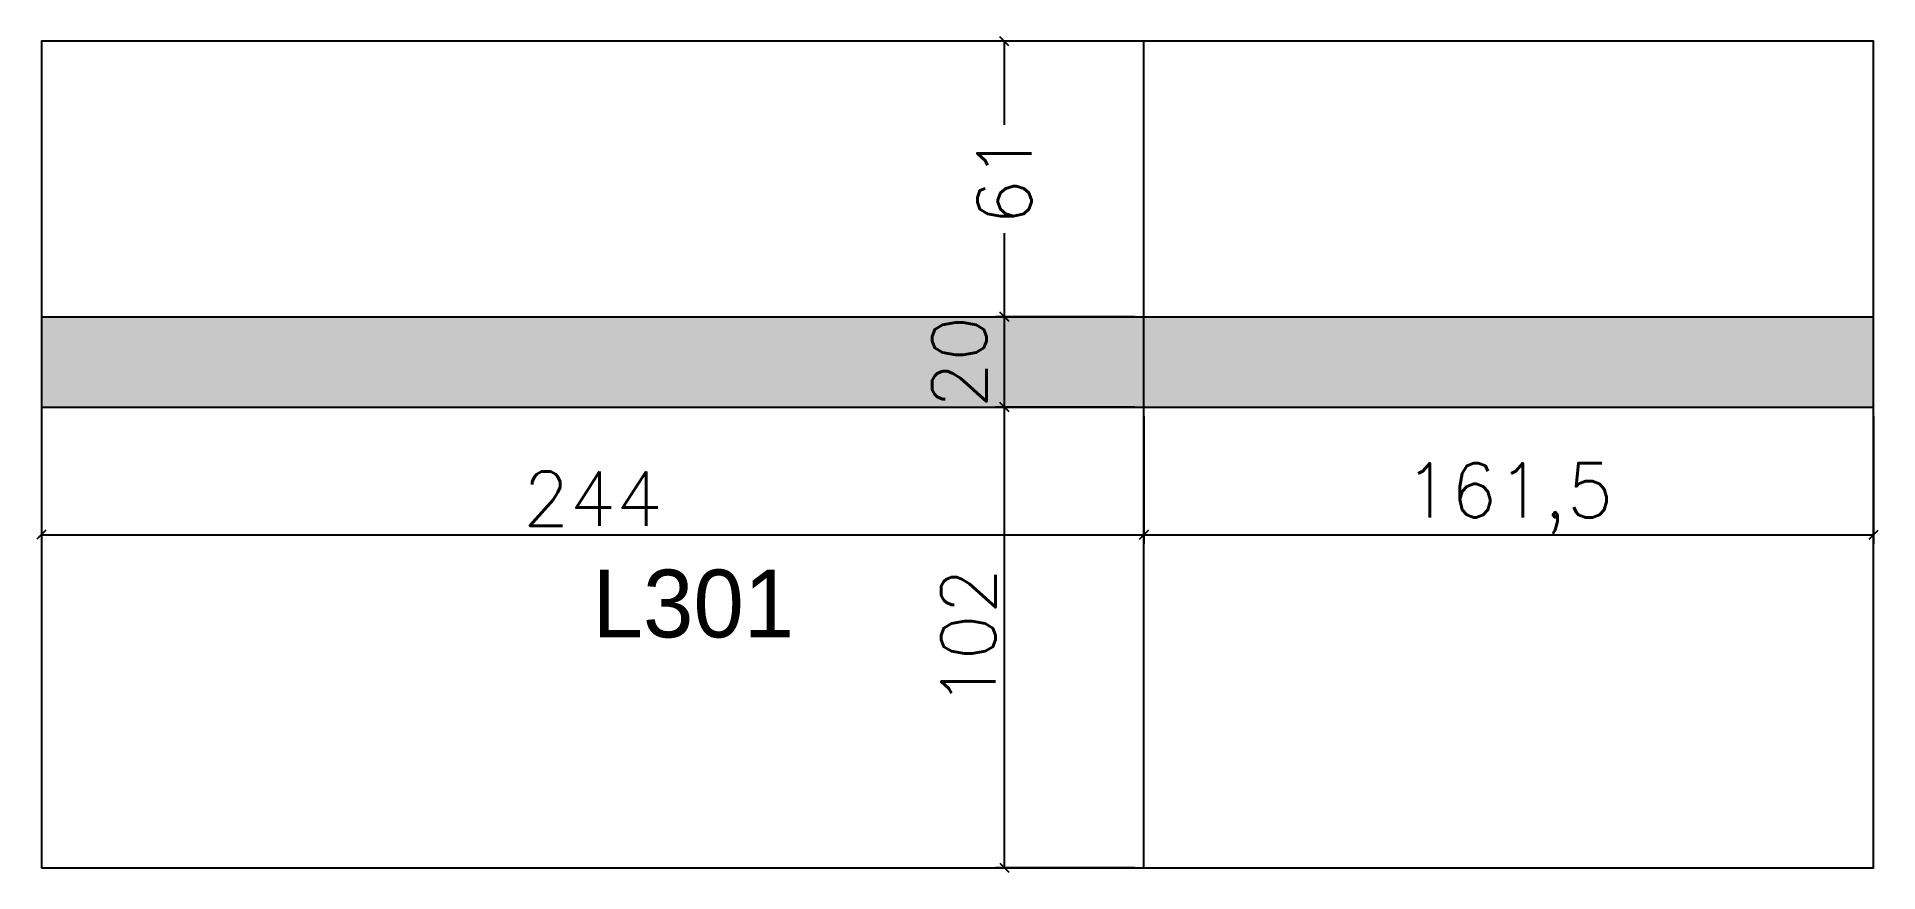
# Model space of a CAD drawing. Extents: x 1197 to 1604, y 3009 to 3194.
import ezdxf

# ---------------------------------------------------------------- set-up
doc = ezdxf.new("R2010")
doc.units = 0
for name, color, linetype in [('COTA', 241, 'Continuous'), ('Hachura', 251, 'Continuous'), ('NOMENCLATURA', 7, 'Continuous'), ('PAINEIS', 6, 'Continuous')]:
    doc.layers.add(name, color=color, linetype=linetype)
doc.styles.add('Romans', font='romans.shx', dxfattribs={"height": 12})
doc.dimstyles.new('cotas', dxfattribs={"dimtxt": 9, "dimasz": 2, "dimexe": 2, "dimexo": 2, "dimgap": 2, "dimtad": 1, "dimdec": 1, "dimzin": 12, "dimtxsty": 'Romans', "dimblk": 'OBLIQUE', "dimcen": 2.5, "dimclrd": 4, "dimclre": 4, "dimclrt": 240, "dimazin": 3, "dimtfac": 1, "dimtmove": 0, "dimatfit": 3})

# ---------------------------------------------------------------- blocks, each defined once
blk = doc.blocks.new('_OBLIQUE')
at = {"color": 0, "linetype": 'BYBLOCK'}
blk.add_line((-0.5, -0.5), (0.5, 0.5), dxfattribs=at)

msp = doc.modelspace()

# ---------------------------------------------------------------- hatches: boundary and pattern name
at = {"layer": 'Hachura'}
h = msp.add_hatch(color=8, dxfattribs=at)
h.dxf.hatch_style = 1
h.paths.add_polyline_path([(1198, 3132), (1198, 3112), (1603.5, 3112), (1603.5, 3132)])

# ---------------------------------------------------------------- linework, layer by layer
at = {"layer": 'PAINEIS'}
msp.add_line((1442, 3010), (1442, 3193), dxfattribs=at)
at = {"layer": 'PAINEIS', "lineweight": 25}
for p, q in [((1198, 3132), (1603.5, 3132)), ((1198, 3112), (1603.5, 3112))]:
    msp.add_line(p, q, dxfattribs=at)
at = {"layer": 'PAINEIS'}
msp.add_lwpolyline([(1198, 3010), (1603.5, 3010), (1603.5, 3193), (1198, 3193)], close=True, dxfattribs=at)

# ---------------------------------------------------------------- texts
at = {"layer": 'NOMENCLATURA'}
msp.add_text('L301', height=15, dxfattribs=at).set_placement((1320, 3061))

# ---------------------------------------------------------------- dimensions: what is measured, and where the dimension line sits
at = {"layer": 'COTA'}
msp.add_linear_dim(base=(1411.14, 3132), p1=(1442, 3132), p2=(1442, 3193), angle=90, location=(1411.14, 3162.5), dimstyle='cotas', override={"dimtmove": 2}, dxfattribs=at).render()
for base, p1, p2 in [((1411.14, 3112), (1442, 3112), (1442, 3132)), ((1411.14, 3010), (1442, 3010), (1442, 3112))]:
    msp.add_linear_dim(base=base, p1=p1, p2=p2, angle=90, dimstyle='cotas', dxfattribs=at).render()
for base, p1, p2 in [((1198, 3083.73), (1198, 3112), (1442, 3112)), ((1442, 3083.73), (1442, 3112), (1603.5, 3112))]:
    msp.add_linear_dim(base=base, p1=p1, p2=p2, dimstyle='cotas', dxfattribs=at).render()

doc.saveas('drawing.dxf')
